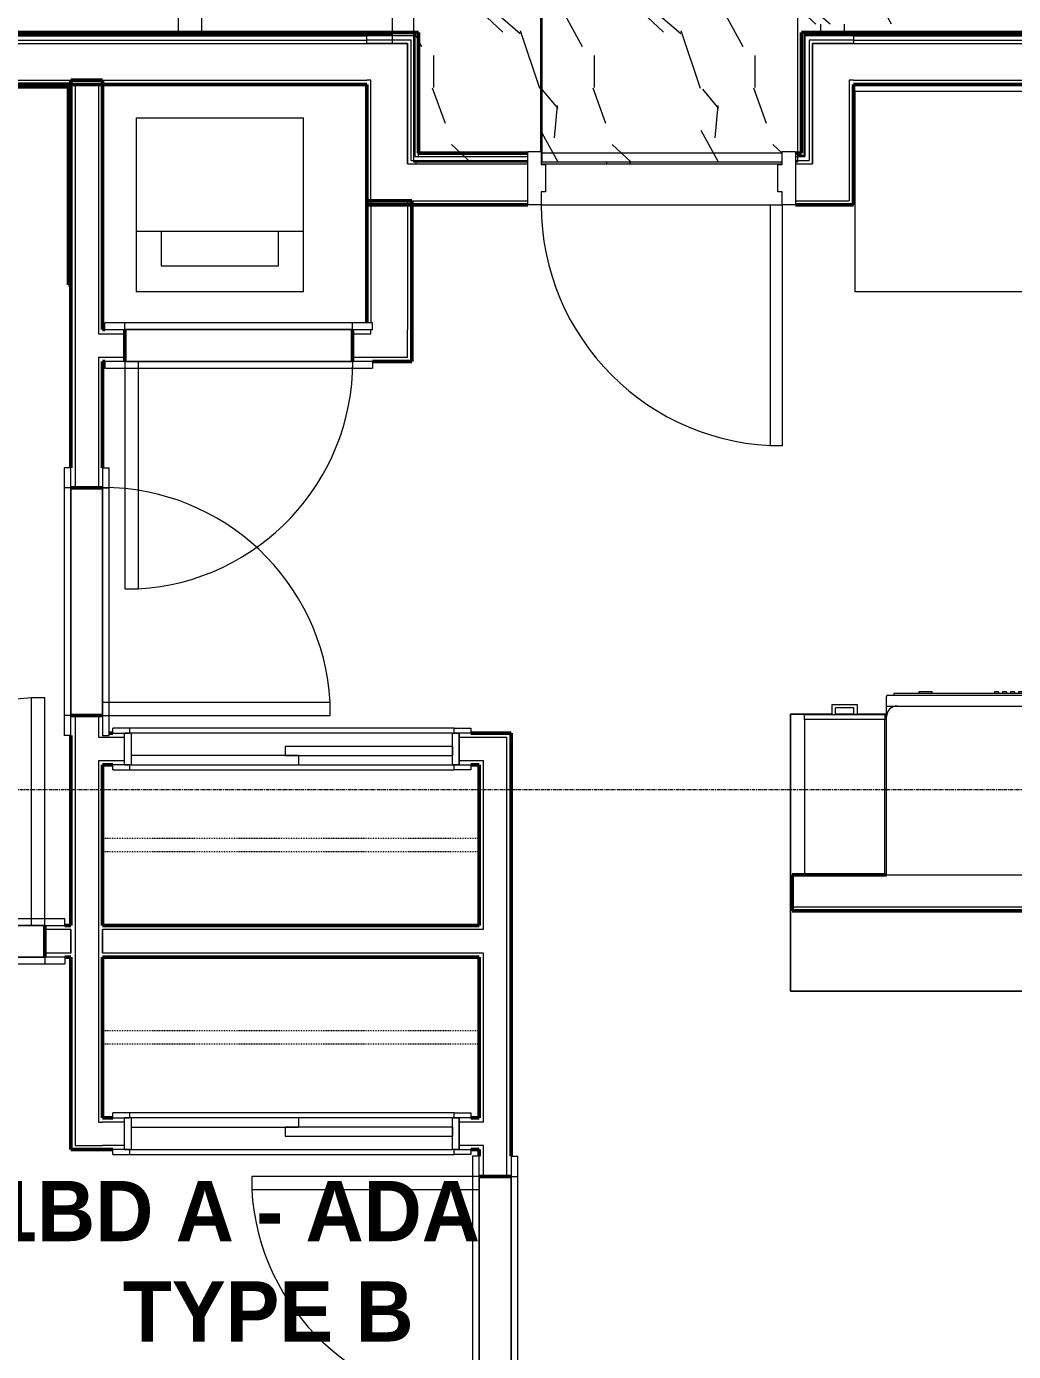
# Model space of a CAD drawing. Header units: inches. Extents: x -4235 to -464, y 9767 to 12359.
# Drawn here: x -3142.3 to -2994.9, y 11451.3 to 11649.3 of the extents above; entities that cross this region are included whole.
import ezdxf

# ---------------------------------------------------------------- set-up
doc = ezdxf.new("R2010")
doc.units = ezdxf.units.IN
doc.header["$MEASUREMENT"] = 0
doc.linetypes.add('Dash', pattern=[0.25, 0.125, -0.125])
doc.linetypes.add('Grid Line 1_2_', pattern=[0.8749999999999999, 0.4999999999999999, -0.125, 0.125, -0.125])
for name, color, linetype, lineweight in [('0-1', 7, 'Continuous', 5), ('0-2', 10, 'Continuous', 9), ('A-AREA-IDEN', 2, 'Continuous', 9), ('A-CLNG-1', 254, 'Continuous', 9), ('A-CLNG-2', 10, 'Continuous', 9), ('A-CLNG-PATT-1', 253, 'Continuous', 13), ('A-DOOR-1', 10, 'Continuous', 9), ('A-DOOR-2', 50, 'Continuous', 20), ('A-DOOR-FRAM-1', 10, 'Continuous', 9), ('A-DOOR-FRAM-2', 50, 'Continuous', 20), ('A-FLOR-3', 192, 'Continuous', 9), ('A-WALL-1', 7, 'Continuous', 50), ('A-WALL-2', 250, 'Continuous', 13), ('A-WALL-3', 10, 'Continuous', 9), ('A-WALL-4', 254, 'Continuous', 9), ('A-WALL-5', 113, 'Continuous', 9), ('I-WALL-1', 7, 'Continuous', 50), ('I-WALL-2', 10, 'Continuous', 9), ('I-WALL-3', 254, 'Continuous', 9), ('P-SANR-FIXT-1', 10, 'Continuous', 9), ('Q-CASE-2', 10, 'Continuous', 9), ('Q-CASE-HDLN-1', 10, 'Dash', 9), ('Q-CASE-HDLN-2', 254, 'Dash', 9), ('Q-SPCQ-1', 10, 'Continuous', 9), ('S-BEAM', 12, 'Continuous', 9), ('S-GRID-1', 1, 'Grid Line 1_2_', 9)]:
    doc.layers.add(name, color=color, linetype=linetype, lineweight=lineweight)
doc.styles.add('Century Gothic_B', font='GOTHICB.TTF', dxfattribs={"height": 8.999999999999991})

# ---------------------------------------------------------------- blocks, each defined once
blk = doc.blocks.new('SWING - SINGLE - FLUSH - 2-10 x 6-8 - PRIVACY-3199407-BACKGROUND - RCP - 2ND FLOOR')
at = {"layer": 'A-DOOR-1'}
blk.add_arc((17.00000000000093, 2.374999999999297), 34.06659275674493, 93.36568699838678, 179.9999999999998, dxfattribs=at)
at = {"layer": 'A-DOOR-2'}
for p, q in [((15, 2.374999999999781), (15, 36.38283353955165)), ((17.00000000000093, 36.38283353955165), (15, 36.38283353955165)), ((17.00000000000093, 2.374999999999781), (17.00000000000093, 36.38283353955165)), ((17.00000000000093, 2.374999999999781), (15, 2.374999999999781))]:
    blk.add_line(p, q, dxfattribs=at)
at = {"layer": 'A-DOOR-FRAM-1'}
for p, q in [((-16.99999999999997, 3.37499999999986), (-19.99999999999998, 3.374999999999855)), ((-19.99999999999998, 2.374999999999855), (-19.99999999999998, 3.374999999999855)), ((-19.99999999999998, 2.374999999999855), (-16.99999999999997, 2.374999999999861)), ((17.00000000000001, 3.374999999999924), (-16.99999999999997, 3.37499999999986)), ((-16.99999999999997, 2.374999999999861), (-16.99999999999997, 3.37499999999986)), ((-16.99999999999997, 2.374999999999861), (17.00000000000001, 2.374999999999924)), ((20.00000000000001, 3.374999999999929), (17.00000000000001, 3.374999999999924)), ((17.00000000000001, 2.374999999999924), (17.00000000000001, 3.374999999999924)), ((17.00000000000001, 2.374999999999924), (20.00000000000001, 2.37499999999993)), ((20.00000000000001, 2.37499999999993), (20.00000000000001, 3.374999999999929)), ((-16.99999999999997, -2.375000000000138), (-20, -2.375000000000144)), ((-20, -2.375000000000144), (-20, -3.375000000000143)), ((-20, -3.375000000000143), (-16.99999999999997, -3.375000000000138)), ((17.00000000000041, -2.375000000000075), (-16.99999999999997, -2.375000000000138)), ((-16.99999999999997, -2.375000000000138), (-16.99999999999997, -3.375000000000138)), ((-16.99999999999997, -3.375000000000138), (17.00000000000041, -3.375000000000074)), ((19.99999999999999, -2.375000000000069), (17.00000000000041, -2.375000000000075)), ((17.00000000000041, -2.375000000000075), (17.00000000000041, -3.375000000000074)), ((17.00000000000041, -3.375000000000074), (19.99999999999999, -3.375000000000069)), ((19.99999999999999, -2.375000000000069), (19.99999999999999, -3.375000000000069))]:
    blk.add_line(p, q, dxfattribs=at)
blk = doc.blocks.new('SLIDING - FLUSH - 4-0 x 6-8-3203584-BACKGROUND - RCP - 2ND FLOOR')
at = {"layer": 'A-DOOR-1'}
for p, q in [((-26.7500000000001, 2.250000000000026), (-26.7500000000001, 3.000000000000025)), ((-24.25000000000009, 3.000000000000026), (-26.7500000000001, 3.000000000000026)), ((-26.7500000000001, 2.250000000000026), (-24.25000000000009, 2.250000000000026)), ((24.24999999999987, 3.000000000000026), (-24.25000000000011, 3.000000000000026)), ((-24.2500000000001, 3.000000000000026), (-24.2500000000001, 2.250000000000026)), ((0.9999999999999057, 2.250000000000026), (-24.00000000000011, 2.250000000000026)), ((-24.00000000000011, 2.250000000000026), (-24.00000000000011, 0.8750000000000002)), ((0.9999999999999057, 2.250000000000026), (0.9999999999999057, 0.8750000000000002)), ((24.24999999999988, 2.250000000000026), (24.24999999999988, 3.000000000000026)), ((24.24999999999988, 3.000000000000026), (26.74999999999988, 3.000000000000026)), ((26.74999999999988, 2.250000000000026), (24.24999999999988, 2.250000000000026)), ((26.74999999999988, 3.000000000000025), (26.74999999999988, 2.250000000000026)), ((-24.00000000000011, 0.8750000000000002), (0.9999999999999057, 0.8750000000000002)), ((23.99999999999988, 0.8750000000000002), (-1.000000000000095, 0.8750000000000002)), ((-1.000000000000095, 0.8750000000000002), (-1.000000000000095, -0.4999999999999985)), ((23.99999999999988, 0.8750000000000002), (23.99999999999988, -0.4999999999999985)), ((-1.000000000000095, -0.4999999999999985), (23.99999999999988, -0.4999999999999985)), ((-26.7500000000001, -3.250000000038368), (-26.7500000000001, -2.500000000038368)), ((-24.25000000000009, -2.500000000038211), (-26.7500000000001, -2.500000000038195)), ((-26.75000000000009, -3.250000000038195), (-24.25000000000008, -3.250000000038211)), ((-24.25000000000009, -2.500000000038368), (-24.25000000000009, -3.250000000038368)), ((-24.25000000000007, -3.250000000038368), (24.24999999999989, -3.250000000038525)), ((24.2499999999999, -2.500000000038525), (26.7499999999999, -2.500000000038541)), ((24.2499999999999, -3.250000000038524), (24.2499999999999, -2.500000000038525)), ((26.74999999999989, -3.25000000003854), (24.24999999999989, -3.250000000038524)), ((26.7499999999999, -2.500000000038541), (26.74999999999989, -3.25000000003854))]:
    blk.add_line(p, q, dxfattribs=at)
at = {"layer": 'A-DOOR-FRAM-1'}
for p, q in [((-24.00000000000008, 2.249999999999958), (-25.0000000000001, 2.249999999999958)), ((-25.0000000000001, -2.500000000038503), (-25.0000000000001, 2.249999999999958)), ((-24.00000000000008, 2.249999999999958), (-24.00000000000008, -2.500000000038503)), ((23.99999999999988, 2.249999999999958), (0.9999999999999271, 2.249999999999958)), ((23.99999999999988, -2.500000000038503), (23.99999999999988, 2.249999999999957)), ((23.99999999999988, 2.249999999999958), (24.9999999999999, 2.249999999999958)), ((24.9999999999999, 2.249999999999958), (24.9999999999999, -2.500000000038503)), ((-25.0000000000001, -2.500000000038503), (-24.00000000000008, -2.500000000038503)), ((-24.00000000000008, -2.500000000038503), (23.99999999999988, -2.500000000038503)), ((24.9999999999999, -2.500000000038503), (23.99999999999988, -2.500000000038503))]:
    blk.add_line(p, q, dxfattribs=at)
blk = doc.blocks.new('OD_CW_Closet - OD_CW_Closet-3086221-BACKGROUND - RCP - 2ND FLOOR')
at = {"layer": 'Q-CASE-HDLN-1'}
for p, q in [((0.7377049180327883, -11.00000000000034), (57.01270493323623, -11.00000000000034)), ((0.7377049180327883, -13.00000000000034), (57.01270493323623, -13.00000000000034)), ((27.75020491756415, -24.00000000000016), (4.750204917564086, -24.00000000000016))]:
    blk.add_line(p, q, dxfattribs=at)
at = {"layer": 'Q-CASE-HDLN-2'}
for p, q in [((0.7377049180327883, -24.00000000000016), (0.7377049180327883, -5.648814749292795e-13)), ((0.7377049180327883, -5.662137425588297e-13), (57.01270493323623, -5.662137425588297e-13)), ((57.01270493323623, -5.662137425588297e-13), (57.01270493323623, -24.00000000000016)), ((2.000204917564104, -24.00000000000016), (0.7377049180327829, -24.00000000000016)), ((4.750204917564086, -24.00000000000016), (4.500204917564164, -24.00000000000016)), ((57.01270493323623, -24.00000000000016), (55.50020491756425, -24.00000000000016))]:
    blk.add_line(p, q, dxfattribs=at)
blk = doc.blocks.new('OD_CW_Closet - OD_CW_Closet-V4-BACKGROUND - RCP - 2ND FLOOR')
at = {"layer": 'Q-CASE-HDLN-1'}
for p, q in [((4.750204917021556, -5.662137425588297e-13), (27.75020491702162, -5.662137425588297e-13)), ((0.7377049180327883, -11.00000000000034), (57.01270493323623, -11.00000000000034)), ((0.7377049180327883, -13.00000000000034), (57.01270493323623, -13.00000000000034))]:
    blk.add_line(p, q, dxfattribs=at)
at = {"layer": 'Q-CASE-HDLN-2'}
for p, q in [((0.7377049180327883, -24.00000000000016), (0.7377049180327883, -5.648814749292795e-13)), ((0.7377049180327883, -5.662137425588297e-13), (2.000204917021571, -5.662137425588297e-13)), ((55.50020491702156, -5.662137425588297e-13), (57.01270493323623, -5.662137425588297e-13)), ((57.01270493323623, -5.662137425588297e-13), (57.01270493323623, -24.00000000000016)), ((57.01270493323623, -24.00000000000016), (0.7377049180327829, -24.00000000000016))]:
    blk.add_line(p, q, dxfattribs=at)
blk = doc.blocks.new('SLIDING - FLUSH - 4-0 x 6-8-3203583-BACKGROUND - RCP - 2ND FLOOR')
at = {"layer": 'A-DOOR-1'}
for p, q in [((-26.7500000000001, 2.500000000038368), (-26.7500000000001, 3.250000000038368)), ((-24.25000000000008, 3.250000000038211), (-26.75000000000009, 3.250000000038195)), ((-26.7500000000001, 2.500000000038195), (-24.25000000000009, 2.500000000038211)), ((24.24999999999989, 3.250000000038525), (-24.25000000000007, 3.250000000038368)), ((-24.25000000000009, 3.250000000038368), (-24.25000000000009, 2.500000000038368)), ((24.2499999999999, 2.500000000038525), (24.2499999999999, 3.250000000038524)), ((24.24999999999989, 3.250000000038524), (26.74999999999989, 3.25000000003854)), ((26.7499999999999, 2.500000000038541), (24.2499999999999, 2.500000000038525)), ((26.74999999999989, 3.25000000003854), (26.7499999999999, 2.500000000038541)), ((23.99999999999988, 0.4999999999999985), (-1.000000000000095, 0.4999999999999985)), ((-1.000000000000095, 0.4999999999999985), (-1.000000000000095, -0.8750000000000002)), ((23.99999999999988, 0.4999999999999985), (23.99999999999988, -0.8750000000000002)), ((0.9999999999999057, -0.8750000000000002), (-24.00000000000011, -0.8750000000000002)), ((-24.00000000000011, -0.8750000000000002), (-24.00000000000011, -2.250000000000026)), ((-1.000000000000095, -0.8750000000000002), (23.99999999999988, -0.8750000000000002)), ((0.9999999999999057, -0.8750000000000002), (0.9999999999999057, -2.250000000000026)), ((-26.7500000000001, -3.000000000000025), (-26.7500000000001, -2.250000000000026)), ((-24.25000000000009, -2.250000000000026), (-26.7500000000001, -2.250000000000026)), ((-26.7500000000001, -3.000000000000026), (-24.25000000000009, -3.000000000000026)), ((-24.2500000000001, -2.250000000000026), (-24.2500000000001, -3.000000000000026)), ((-24.25000000000011, -3.000000000000026), (24.24999999999988, -3.000000000000026)), ((-24.00000000000011, -2.250000000000026), (0.9999999999999057, -2.250000000000026)), ((24.24999999999988, -2.250000000000026), (26.74999999999988, -2.250000000000026)), ((24.24999999999988, -3.000000000000026), (24.24999999999988, -2.250000000000026)), ((26.74999999999988, -3.000000000000026), (24.24999999999988, -3.000000000000026)), ((26.74999999999988, -2.250000000000026), (26.74999999999988, -3.000000000000025))]:
    blk.add_line(p, q, dxfattribs=at)
at = {"layer": 'A-DOOR-FRAM-1'}
for p, q in [((-25.0000000000001, -2.249999999999958), (-25.0000000000001, 2.500000000038503)), ((-24.00000000000008, 2.500000000038503), (-25.0000000000001, 2.500000000038503)), ((23.99999999999988, 2.500000000038503), (-24.00000000000008, 2.500000000038503)), ((-24.00000000000008, 2.500000000038503), (-24.00000000000008, -2.249999999999957)), ((23.99999999999988, -2.249999999999957), (23.99999999999988, 2.500000000038503)), ((23.99999999999988, 2.500000000038503), (24.9999999999999, 2.500000000038503)), ((24.9999999999999, 2.500000000038503), (24.9999999999999, -2.249999999999958)), ((-25.0000000000001, -2.249999999999958), (-24.00000000000008, -2.249999999999958)), ((0.9999999999999271, -2.249999999999958), (23.99999999999988, -2.249999999999958)), ((24.9999999999999, -2.249999999999958), (23.99999999999988, -2.249999999999958))]:
    blk.add_line(p, q, dxfattribs=at)
blk = doc.blocks.new('Stacked Washer and Dryer - 26_x25_ - Private-1372850-BACKGROUND - RCP - 2ND FLOOR')
at = {"layer": 'P-SANR-FIXT-1'}
for p, q in [((26.00000000000047, 12.50000000000033), (8.686384944667224e-13, 12.50000000000033)), ((8.701080220912921e-13, -12.49999999999967), (8.701080220912921e-13, 12.50000000000033)), ((16.90625000000028, -12.49999999999867), (16.90625000000028, 12.50000000000132)), ((26.00000000000047, 12.50000000000033), (26.00000000000047, -12.49999999999967)), ((22.09375000000043, 8.749999999999945), (16.90625000000028, 8.749999999999945)), ((22.09375000000043, -8.74999999999979), (22.09375000000043, 8.749999999999945)), ((16.90625000000028, -8.74999999999979), (22.09375000000043, -8.74999999999979)), ((8.701080220912921e-13, -12.49999999999967), (26.00000000000047, -12.49999999999967))]:
    blk.add_line(p, q, dxfattribs=at)
blk = doc.blocks.new('Refrigerator_-_Side-by-Side_6047 - 36_ X 30_-1372843-BACKGROUND - RCP - 2ND FLOOR')
at = {"layer": 'Q-SPCQ-1'}
for p, q in [((-17.87500000000018, 15.57779639811608), (17.87499999999981, 15.57779639811608)), ((-17.87500000000018, -14.42220360188391), (-17.87500000000018, 15.57779639811609)), ((17.8749999999998, 15.57779639811608), (17.8749999999998, -14.42220360188391)), ((17.87499999999981, -14.42220360188391), (-17.87500000000018, -14.42220360188391))]:
    blk.add_line(p, q, dxfattribs=at)
blk = doc.blocks.new('Dishwasher_15404 - 34_ counter-2817256-BACKGROUND - RCP - 2ND FLOOR')
at = {"layer": 'Q-SPCQ-1'}
for p, q in [((3.730349362740525e-14, -23.99999999999991), (3.730349362740525e-14, 7.194245199571013e-14)), ((3.730349362740525e-14, 7.061018436615994e-14), (23.6751968503936, -2.031708135064036e-14)), ((23.6751968503936, 1.681149956907455e-13), (25.24999999999998, 1.678657213233236e-13)), ((25.24999999999998, 1.731947918415244e-14), (26.6781496062992, 1.815214645262131e-14)), ((25.24999999999998, 1.678657213233236e-13), (25.24999999999998, -1.574803149606367)), ((25.24999999999998, -1.574803149606319), (25.24999999999991, -22.42519685039354)), ((26.87499999999998, -0.1968503937007693), (26.87499999999998, -23.80314960629913)), ((27.12499999999996, -1.092945407739462), (26.87499999999988, -1.092945407739462)), ((27.12499999999997, -2.608966188328373), (27.12499999999996, -1.092945407739462)), ((27.12499999999997, -3.814150824150378), (27.12499999999997, -2.608966188328384)), ((27.125, -20.18586276964287), (27.12499999999997, -3.814150824150369)), ((27.37499999999727, -4.824041734095316), (27.12499999999732, -4.824041734095316)), ((27.37499999999998, -5.808293702608383), (27.37499999999998, -4.824041734104441)), ((27.37499999999998, -6.792545671112312), (27.37499999999998, -5.808293702608389)), ((27.12499999999732, -6.792545671103084), (27.37499999999744, -6.792545671103084)), ((27.375, -16.15003535142833), (27.12499999999999, -16.15003535142833)), ((27.375, -16.74058653253069), (27.12499999999999, -16.74058653253069)), ((27.375, -17.33113771363305), (27.12499999999999, -17.33113771363305)), ((27.37499999999999, -16.74058653253069), (27.37499999999999, -16.15003535142833)), ((27.375, -17.92168889473541), (27.37499999999999, -17.33113771363305)), ((27.375, -17.92168889473541), (27.12499999999999, -17.92168889473542)), ((27.375, -18.51224007583778), (27.12499999999999, -18.51224007583778)), ((27.375, -19.10279125694014), (27.125, -19.10279125694014)), ((27.375, -19.6933424380425), (27.125, -19.6933424380425)), ((27.375, -19.10279125694014), (27.375, -18.51224007583778)), ((27.375, -20.28389361914487), (27.375, -19.6933424380425)), ((27.125, -21.39104740546488), (27.125, -20.18586276964288)), ((27.375, -20.28389361914487), (27.125, -20.28389361914487)), ((27.12499999999999, -22.90706818605375), (27.125, -21.39104740546487)), ((25.24999999999998, -22.42519685039338), (25.24999999999998, -23.99999999999991)), ((27.12499999999999, -22.90706818605375), (26.87500000000007, -22.90706818605375)), ((23.67519685039361, -23.99999999999991), (3.730349362740525e-14, -23.99999999999991)), ((25.24999999999998, -23.99999999999991), (23.6751968503936, -23.99999999999991)), ((26.6781496062992, -23.99999999999991), (25.24999999999998, -23.99999999999991))]:
    blk.add_line(p, q, dxfattribs=at)
for centre, radius, start, end in [((26.67814960629914, -0.196850393700728), 0.1968503937007874, 15.00000000000006, 90.00000000000006), ((26.6781496062992, -0.1968503937007693), 0.1968503937007877, 2.417221557912273e-13, 90.00000000000024), ((23.6751968503936, -1.574803149606319), 1.574803149606299, 4.579998741307465e-13, 90.00000000000065), ((23.6751968503936, -1.574803149606319), 1.574803149606294, 32.07702266499786, 42.33590896450029), ((23.6751968503936, -1.574803149606319), 1.574803149606296, 17.81822845424978, 27.52661292446232), ((23.6751968503936, -1.574803149606319), 1.574803149606296, 3.498610149609868e-13, 13.64245208002422), ((23.67519685039361, -22.42519685039354), 1.574803149606296, 270.0000000000003, 8.396664359063685e-13), ((23.67519685039361, -22.42519685039354), 1.574803149606298, 317.6640910353793, 327.9229773350355), ((23.67519685039361, -22.42519685039354), 1.574803149606297, 332.473387075534, 342.1817715456961), ((23.67519685039361, -22.42519685039354), 1.574803149606298, 346.3575479199908, 1.163319680292098e-12), ((26.6781496062992, -23.80314960629913), 0.1968503937007853, 269.9999999999996, 0)]:
    blk.add_arc(centre, radius, start, end, dxfattribs=at)
blk = doc.blocks.new('Base Cabinet 4 Drawer 254 - Base Cabinet 4 Drawer 254 12_-2569780-BACKGROUND - RCP - 2ND FLOOR')
at = {"layer": 'Q-CASE-2'}
for p, q in [((-5.262295081967456, 23.99999999999998), (6.737704918032553, 23.99999999999998)), ((-5.262295081967456, 23.25000000000002), (-5.262295081967456, 23.99999999999998)), ((-1.137295081967465, 23.99999999999999), (-1.137295081967467, 25.49999999999999)), ((-1.137295081967469, 25.49999999999999), (2.612704918032532, 25.49999999999998)), ((-1.137295081967466, 23.99999999999999), (-0.6379222451228456, 23.99999999999999)), ((2.113332081187912, 25.00062716315536), (-0.637922245122847, 25.00062716315537)), ((-0.6379222451228456, 23.99999999999999), (-0.637922245122847, 25.00062716315537)), ((2.113332081187914, 23.99999999999999), (2.113332081187912, 25.00062716315536)), ((2.612704918032535, 23.99999999999999), (2.113332081187914, 23.99999999999999)), ((2.61270491803253, 25.49999999999998), (2.612704918032533, 23.99999999999999)), ((6.737704918032553, 23.99999999999998), (6.737704918032553, 23.25000000000002)), ((6.737704918032553, 23.25000000000002), (-5.262295081967456, 23.25000000000002)), ((-5.262295081967456, 23.25000000000002), (-5.262295081967456, -5.861977570020825e-14)), ((6.737704918032553, -5.861977570020825e-14), (6.737704918032553, 23.25000000000002)), ((-5.262295081967456, -5.861977570020825e-14), (6.737704918032553, -5.861977570020825e-14))]:
    blk.add_line(p, q, dxfattribs=at)
blk = doc.blocks.new('CTR - 1st Phase - Unit Layouts_rvt-1-BACKGROUND - RCP - 2ND FLOOR')
at = {"layer": 'A-WALL-1'}
for p, q in [((-3135.698736678639, 11583.31439610967), (-3135.698736678627, 11641.23939611098)), ((-3135.698736678627, 11641.23939611098), (-3135.073736678627, 11641.23939611098)), ((-3135.073736678627, 11641.23939611098), (-3131.573736678627, 11641.23939611098)), ((-3131.573736678627, 11641.23939611098), (-3130.948736678627, 11641.23939611098)), ((-3130.948736678627, 11641.23939611098), (-3130.948736678635, 11603.98939611096)), ((-3195.698736673, 11640.64869128439), (-3135.698736672932, 11640.64869128439)), ((-3136.073736672932, 11640.27369128439), (-3195.323736673, 11640.27369128439)), ((-3136.073736672931, 11610.64869128439), (-3136.073736672932, 11640.27369128439)), ((-3135.698736672932, 11640.64869128439), (-3135.698736672932, 11640.27369128439)), ((-3135.698736672932, 11640.27369128439), (-3135.698736672931, 11610.64869128439)), ((-3091.498736678768, 11604.98939611096), (-3091.498736678774, 11623.23939611092)), ((-3091.498736678774, 11623.23939611092), (-3084.748736678774, 11623.23939611092)), ((-3084.748736678774, 11623.23939611092), (-3084.748736678767, 11603.98939611096)), ((-3135.698736672931, 11610.64869128439), (-3136.073736672931, 11610.64869128439)), ((-3130.948736678635, 11603.98939611096), (-3130.62373667878, 11603.98939611096)), ((-3127.62373667878, 11603.98939611096), (-3127.62373667878, 11599.23939611096)), ((-3093.62373667878, 11599.23939611096), (-3093.623736678779, 11603.98939611096)), ((-3084.748736678767, 11603.98939611096), (-3084.748736678765, 11599.86439611096)), ((-3084.748736678765, 11599.86439611096), (-3084.748736678765, 11599.23939611096)), ((-3130.948736678636, 11599.23939611096), (-3130.948736678639, 11583.31439610967)), ((-3130.623736678781, 11599.23939611096), (-3130.948736678636, 11599.23939611096)), ((-3084.748736678765, 11599.23939611096), (-3090.623736678781, 11599.23939611096)), ((-3130.94873667864, 11580.31439610967), (-3135.698736678639, 11580.31439610967)), ((-3135.698736678647, 11546.31439610967), (-3130.948736678647, 11546.31439610967)), ((-3135.698736678654, 11514.9393961062), (-3135.698736678647, 11543.31439610967)), ((-3129.948736678649, 11543.6893961062), (-3129.436236662973, 11543.6893961062)), ((-3075.936236662973, 11543.68939610624), (-3069.923736662889, 11543.68939610624)), ((-3069.923736662889, 11543.68939610624), (-3069.923736662888, 11543.06439610624)), ((-3069.923736662888, 11543.06439610624), (-3069.923736662885, 11538.93939610624)), ((-3129.436236662969, 11538.9393961062), (-3130.948736678649, 11538.9393961062)), ((-3130.948736678649, 11538.9393961062), (-3130.948736678655, 11514.9393961062)), ((-3074.673736662885, 11538.93939610624), (-3075.93623666297, 11538.93939610624)), ((-3074.673736662865, 11514.93939610624), (-3074.673736662885, 11538.93939610624)), ((-3069.923736662885, 11538.93939610624), (-3069.923736662837, 11480.4393961067)), ((-3027.923736677338, 11517.11439611092), (-3027.923736677336, 11522.48939611092)), ((-3027.923736677336, 11522.48939611092), (-3013.823736679243, 11522.48939611092)), ((-2918.698736678966, 11517.11439611088), (-3027.923736677338, 11517.11439611092)), ((-3139.573736661486, 11510.18939610619), (-3139.573736661484, 11514.93939610619)), ((-3136.573736661484, 11514.9393961062), (-3135.698736678654, 11514.9393961062)), ((-3130.948736678655, 11514.9393961062), (-3074.673736662865, 11514.93939610624)), ((-3135.698736678655, 11510.1893961062), (-3136.573736661486, 11510.1893961062)), ((-3135.698736678662, 11481.43939610619), (-3135.698736678655, 11510.1893961062)), ((-3130.948736678656, 11510.1893961062), (-3130.948736678661, 11486.18939610619)), ((-3074.673736662861, 11510.18939610624), (-3130.948736678655, 11510.1893961062)), ((-3074.673736662841, 11486.18939610625), (-3074.673736662861, 11510.18939610624)), ((-3130.948736678661, 11486.18939610619), (-3129.436236662448, 11486.18939610619)), ((-3075.936236662449, 11486.18939610624), (-3074.673736662842, 11486.18939610625)), ((-3135.073736678662, 11481.43939610619), (-3135.698736678662, 11481.43939610619)), ((-3130.948736678662, 11481.43939610619), (-3135.073736678662, 11481.43939610619)), ((-3129.436236662449, 11481.43939610619), (-3130.948736678662, 11481.43939610619)), ((-3074.673736662838, 11481.43939610624), (-3075.936236662449, 11481.43939610624)), ((-3074.673736662837, 11480.4393961067), (-3074.673736662838, 11481.43939610624)), ((-3069.923736662835, 11477.4393961067), (-3074.673736662834, 11477.4393961067))]:
    blk.add_line(p, q, dxfattribs=at)
at = {"layer": 'A-WALL-2'}
for p, q in [((-3131.573736678627, 11640.61439611098), (-3135.073736678627, 11640.61439611098)), ((-3135.073736678626, 11640.61439611098), (-3135.07373667864, 11580.31439610967)), ((-3131.573736678627, 11640.61439611098), (-3131.573736678635, 11603.36439611096)), ((-3090.873736678774, 11623.23939611092), (-3090.873736678768, 11604.98939611095)), ((-3085.373736678774, 11623.23939611092), (-3085.373736678767, 11603.98939611096)), ((-3090.873736678767, 11603.36439611096), (-3090.873736678767, 11603.98939611096)), ((-3085.373736678767, 11603.36439611096), (-3085.373736678767, 11603.98939611096)), ((-3131.573736678635, 11603.36439611096), (-3130.948736678635, 11603.36439611096)), ((-3130.948736678635, 11603.36439611096), (-3127.62373667878, 11603.36439611096)), ((-3093.623736678779, 11603.36439611096), (-3090.873736678767, 11603.36439611096)), ((-3085.373736678765, 11599.86439611096), (-3085.373736678767, 11603.36439611096)), ((-3131.573736678636, 11599.86439611096), (-3131.57373667864, 11580.31439610967)), ((-3131.573736678636, 11599.86439611096), (-3130.948736678636, 11599.86439611096)), ((-3130.948736678636, 11599.86439611096), (-3127.62373667878, 11599.86439611096)), ((-3093.62373667878, 11599.86439611096), (-3085.373736678765, 11599.86439611096)), ((-3135.073736678648, 11546.31439610967), (-3135.073736678662, 11482.06439610619)), ((-3131.573736678647, 11546.31439610967), (-3131.573736678647, 11543.0643961062)), ((-3131.573736678647, 11543.0643961062), (-3130.948736678648, 11543.0643961062)), ((-3130.948736678648, 11543.0643961062), (-3127.686236662973, 11543.0643961062)), ((-3077.686236662973, 11543.06439610624), (-3070.548736662888, 11543.06439610624)), ((-3070.548736662885, 11539.56439610625), (-3070.548736662888, 11543.06439610624)), ((-3131.573736678649, 11539.5643961062), (-3130.948736678649, 11539.5643961062)), ((-3131.573736678648, 11539.5643961062), (-3131.573736678661, 11485.56439610619)), ((-3130.948736678649, 11539.5643961062), (-3127.68623666297, 11539.5643961062)), ((-3077.686236662971, 11539.56439610624), (-3074.048736662885, 11539.56439610624)), ((-3074.048736662885, 11538.93939610624), (-3074.048736662885, 11539.56439610624)), ((-3074.048736662865, 11514.31439610624), (-3074.048736662885, 11538.93939610624)), ((-3070.548736662885, 11538.93939610624), (-3070.548736662885, 11539.56439610625)), ((-3070.548736662835, 11477.4393961067), (-3070.548736662885, 11538.93939610624)), ((-3027.923736677338, 11517.73939611092), (-2918.698736678965, 11517.73939611088)), ((-3135.698736678654, 11514.3143961062), (-3139.573736661484, 11514.31439610619)), ((-3135.698736678655, 11510.8143961062), (-3135.698736678654, 11514.3143961062)), ((-3135.698736678654, 11514.3143961062), (-3135.698736678655, 11510.8143961062)), ((-3130.948736678655, 11514.3143961062), (-3130.948736678656, 11510.8143961062)), ((-3074.673736662864, 11514.31439610624), (-3130.948736678655, 11514.3143961062)), ((-3130.948736678655, 11510.8143961062), (-3130.948736678655, 11514.3143961062)), ((-3074.048736662865, 11514.31439610624), (-3074.673736662864, 11514.31439610624)), ((-3135.698736678655, 11510.8143961062), (-3139.573736661486, 11510.81439610619)), ((-3074.673736662862, 11510.81439610624), (-3130.948736678655, 11510.8143961062)), ((-3074.048736662862, 11510.81439610624), (-3074.673736662862, 11510.81439610624)), ((-3074.048736662842, 11485.56439610624), (-3074.048736662862, 11510.81439610624)), ((-3131.573736678661, 11485.56439610619), (-3130.948736678661, 11485.56439610619)), ((-3127.686236662449, 11485.56439610619), (-3130.948736678661, 11485.56439610619)), ((-3074.673736662841, 11485.56439610624), (-3077.686236662449, 11485.56439610624)), ((-3074.048736662842, 11485.56439610624), (-3074.673736662841, 11485.56439610624)), ((-3135.073736678662, 11482.06439610619), (-3131.573736678662, 11482.06439610619)), ((-3131.573736678662, 11482.06439610619), (-3130.948736678662, 11482.06439610619)), ((-3127.686236662449, 11482.06439610619), (-3130.948736678662, 11482.06439610619)), ((-3074.673736662839, 11482.06439610625), (-3077.68623666245, 11482.06439610624)), ((-3074.048736662838, 11482.06439610625), (-3074.673736662838, 11482.06439610625)), ((-3074.048736662835, 11477.4393961067), (-3074.048736662839, 11482.06439610625))]:
    blk.add_line(p, q, dxfattribs=at)
at = {"layer": 'A-WALL-3'}
for p, q in [((-3093.623736678779, 11603.98939611096), (-3127.623736678779, 11603.98939611096)), ((-3127.62373667878, 11599.23939611096), (-3093.62373667878, 11599.23939611096)), ((-3135.698736678639, 11580.31439610967), (-3135.698736678647, 11546.31439610967)), ((-3130.948736678647, 11546.31439610967), (-3130.94873667864, 11580.31439610967)), ((-3127.68623666297, 11538.9393961062), (-3127.686236662973, 11543.6893961062)), ((-3077.686236662969, 11538.93939610624), (-3077.686236662973, 11543.68939610624)), ((-3139.573736661484, 11514.93939610619), (-3173.573736661484, 11514.93939610617)), ((-3173.573736661486, 11510.18939610617), (-3139.573736661486, 11510.18939610619)), ((-3127.686236662449, 11481.43939610619), (-3127.686236662449, 11486.18939610619)), ((-3077.686236662449, 11481.43939610624), (-3077.686236662448, 11486.18939610624)), ((-3074.673736662834, 11477.4393961067), (-3074.673736662807, 11443.4393961067)), ((-3069.923736662807, 11443.4393961067), (-3069.923736662835, 11477.4393961067))]:
    blk.add_line(p, q, dxfattribs=at)
at = {"layer": 'A-WALL-4'}
for p, q in [((-3127.623736678779, 11603.98939611096), (-3127.62373667878, 11599.23939611096)), ((-3093.623736678779, 11603.98939611096), (-3093.62373667878, 11599.23939611096)), ((-3135.698736678639, 11580.31439610967), (-3130.94873667864, 11580.31439610967)), ((-3135.698736678647, 11546.31439610967), (-3130.948736678647, 11546.31439610967)), ((-3027.923736677336, 11522.48939611092), (-3027.923736677338, 11517.11439611092)), ((-3027.923736677336, 11522.48939611092), (-3013.823736679243, 11522.48939611092)), ((-2920.57373667931, 11517.11439611088), (-3027.923736677338, 11517.11439611092)), ((-3139.573736661486, 11510.18939610619), (-3139.573736661484, 11514.93939610619)), ((-3069.923736662835, 11477.4393961067), (-3074.673736662834, 11477.4393961067))]:
    blk.add_line(p, q, dxfattribs=at)
at = {"layer": 'A-WALL-5'}
for p, q in [((-3028.163209241152, 11505.11439611089), (-3028.16320924115, 11546.48939611085)), ((-3028.16320924115, 11546.48939611085), (-3021.940705057577, 11546.48939611085)), ((-3028.16320924115, 11546.48939611085), (-3028.163209241152, 11505.11439611089)), ((-3021.940705057577, 11546.48939611085), (-3028.16320924115, 11546.48939611085)), ((-3021.449363842406, 11546.48939611085), (-3018.698109516095, 11546.48939611085)), ((-3018.698109516095, 11546.48939611085), (-3021.449363842406, 11546.48939611085)), ((-3018.206768300925, 11546.48939611085), (-3013.823736679239, 11546.48939611085)), ((-3013.823736679239, 11546.48939611085), (-3018.206768300925, 11546.48939611085)), ((-2920.57373667917, 11505.11439611088), (-3028.163209241152, 11505.11439611089)), ((-3028.163209241152, 11505.11439611089), (-2920.57373667917, 11505.11439611088))]:
    blk.add_line(p, q, dxfattribs=at)
at = {"layer": '0-2'}
for name, p, rotation in [('Refrigerator_-_Side-by-Side_6047 - 36_ X 30_-1372843-BACKGROUND - RCP - 2ND FLOOR', (-3000.648736684487, 11625.19219250863), 180), ('Stacked Washer and Dryer - 26_x25_ - Private-1372850-BACKGROUND - RCP - 2ND FLOOR', (-3113.437846489674, 11635.61439610748), 270.0000000000484), ('SWING - SINGLE - FLUSH - 2-10 x 6-8 - PRIVACY-3199407-BACKGROUND - RCP - 2ND FLOOR', (-3110.62373667878, 11601.61439611096), 180), ('SWING - SINGLE - FLUSH - 2-10 x 6-8 - PRIVACY-3199407-BACKGROUND - RCP - 2ND FLOOR', (-3133.323736678644, 11563.31439610967), 269.9999999999873), ('Dishwasher_15404 - 34_ counter-2817256-BACKGROUND - RCP - 2ND FLOOR', (-3013.823736679244, 11522.47330260667), 89.99999999999059), ('OD_CW_Closet - OD_CW_Closet-3086221-BACKGROUND - RCP - 2ND FLOOR', (-3073.936031745416, 11514.93939610962), 180), ('OD_CW_Closet - OD_CW_Closet-V4-BACKGROUND - RCP - 2ND FLOOR', (-3073.936031745427, 11486.18939610962), 180), ('SWING - SINGLE - FLUSH - 2-10 x 6-8 - PRIVACY-3199407-BACKGROUND - RCP - 2ND FLOOR', (-3072.298736662821, 11460.4393961067), 90.00000000004655)]:
    blk.add_blockref(name, p, dxfattribs=dict(at, rotation=rotation))
for name, p in [('SWING - SINGLE - FLUSH - 2-10 x 6-8 - PRIVACY-3199407-BACKGROUND - RCP - 2ND FLOOR', (-3156.573736661485, 11512.56439610969)), ('Base Cabinet 4 Drawer 254 - Base Cabinet 4 Drawer 254 12_-2569780-BACKGROUND - RCP - 2ND FLOOR', (-3020.811441597297, 11522.47330260672)), ('SLIDING - FLUSH - 4-0 x 6-8-3203583-BACKGROUND - RCP - 2ND FLOOR', (-3102.686236662971, 11541.18939610622)), ('SLIDING - FLUSH - 4-0 x 6-8-3203584-BACKGROUND - RCP - 2ND FLOOR', (-3102.686236662449, 11483.93939610966))]:
    blk.add_blockref(name, p, dxfattribs=at)
blk = doc.blocks.new('HOLLOW METAL - UNIT DOOR-2191980-BACKGROUND - RCP - 2ND FLOOR')
at = {"layer": 'A-DOOR-1'}
blk.add_arc((17.99999999999991, -4.12499999999997), 36.00000000000004, 179.9999999999995, 269.9999999999992, dxfattribs=at)
at = {"layer": 'A-DOOR-2'}
for p, q in [((16.2499999999999, -4.124999999999967), (17.9999999999999, -4.124999999999972)), ((16.24999999999985, -40.12499999999997), (16.2499999999999, -4.124999999999967)), ((17.9999999999999, -4.124999999999972), (17.99999999999985, -40.12499999999997)), ((17.99999999999985, -40.12499999999997), (16.24999999999985, -40.12499999999997))]:
    blk.add_line(p, q, dxfattribs=at)
at = {"layer": 'A-DOOR-FRAM-2'}
for p, q in [((-20.0000000000001, 3.87499999999997), (-18.00000000000011, 3.87499999999997)), ((-20.0000000000001, -4.124999999999997), (-20.0000000000001, 3.87499999999997)), ((-18.00000000000011, 3.87499999999997), (-18.00000000000011, 1.937500000000014)), ((17.99999999999989, 3.87499999999997), (19.99999999999988, 3.87499999999997)), ((17.99999999999989, 1.937500000000014), (17.99999999999989, 3.87499999999997)), ((19.99999999999988, 3.87499999999997), (19.99999999999988, -4.124999999999997)), ((-18.00000000000011, 1.937500000000014), (-17.37500000000012, 1.937500000000014)), ((-17.37500000000012, 1.937500000000014), (-17.37500000000012, -2.187500000000005)), ((17.37499999999992, 1.937500000000014), (17.99999999999989, 1.937500000000014)), ((17.37499999999992, -2.187500000000005), (17.37499999999992, 1.937500000000014)), ((-18.00000000000011, -2.187500000000005), (-18.00000000000011, -4.124999999999997)), ((-17.37500000000012, -2.187500000000005), (-18.00000000000011, -2.187500000000005)), ((17.99999999999989, -2.187500000000005), (17.37499999999992, -2.187500000000005)), ((17.99999999999989, -4.124999999999997), (17.99999999999989, -2.187500000000005)), ((-18.00000000000011, -4.124999999999997), (-20.0000000000001, -4.124999999999997)), ((19.99999999999988, -4.124999999999997), (17.99999999999989, -4.124999999999997))]:
    blk.add_line(p, q, dxfattribs=at)
blk = doc.blocks.new('CTR - 1st Phase - Common Walls_rvt-1-BACKGROUND - RCP - 2ND FLOOR')
at = {"layer": 'A-CLNG-PATT-1'}
h = blk.add_hatch(dxfattribs=at)
h.set_pattern_fill('FP_3', color=256, style=0, pattern_type=2)
h.set_pattern_definition([(108.435, (6.24, 0), (-23.99951672022235, 47.99987493937634), [9.107000000000001, -66.78699999999999]), (139.399, (3.36, 8.64), (-144.0005735153077, 119.9994400831207), [4.424999999999999, -216.844]), (136.848, (24, 11.52), (-360.0023588418998, 335.9980391434867), [10.527, -515.834]), (109.983, (16.32, 18.72), (-71.9992676728157, 192.00044289162), [5.617999999999999, -275.295]), (90, (14.4, 0), (-24, 24), [4.8, -19.2]), (118.443, (14.4, 4.8), (168.0008061334766, -311.9999484046464), [13.101, -641.971]), (84.28900000000002, (8.16, 16.32), (-24.00143284707293, -215.9997167157574), [4.824, -236.373]), (129.806, (8.64, 21.12), (96.00064620849476, -119.9991582993457), [3.749, -183.697])])
h.paths.add_polyline_path([(-3083.990151410826, 11628.9808108416), (-3067.423736678045, 11628.9808108416), (-3067.423736678045, 11630.61439611053), (-3065.505205158569, 11630.61439611053), (-3065.505205158564, 11692.58939611044), (-3084.455205158561, 11692.58939611044), (-3084.455205158567, 11628.9808108416), (-3084.248736679926, 11628.9808108416)], flags=0)
h.paths.add_polyline_path([(-3027.423736678045, 11628.9808108416), (-3027.105205158568, 11628.9808108416), (-3027.105205158563, 11692.58939611043), (-3065.25520515856, 11692.58939611043), (-3065.255205158566, 11628.9808108416), (-3029.423736678044, 11628.9808108416), (-3029.423736678044, 11630.61439611053), (-3027.423736678045, 11630.61439611053), (-3027.423736678045, 11629.2393961107)], flags=0)
h.paths.add_polyline_path([(-3007.905205158567, 11649.61439611052), (-3007.905205158564, 11692.58939611044), (-3026.855205158563, 11692.58939611044), (-3026.855205158567, 11649.61439611052), (-3023.791236757783, 11649.61439611052)], flags=0)
at = {"layer": 'A-CLNG-1'}
for p, q in [((-3084.455205158564, 11628.98081084159), (-3084.455205158562, 11648.36439611052)), ((-3065.255205158563, 11628.98081084159), (-3065.255205158563, 11630.36439611068)), ((-3027.105205158566, 11630.36439611068), (-3027.105205158566, 11628.98081084159)), ((-3067.423736678042, 11628.98081084159), (-3084.455205158564, 11628.98081084159)), ((-3029.423736678042, 11628.98081084159), (-3065.255205158563, 11628.98081084159)), ((-3027.105205158566, 11628.98081084159), (-3027.423736678041, 11628.98081084159))]:
    blk.add_line(p, q, dxfattribs=at)
at = {"layer": 'A-CLNG-2'}
for p, q in [((-3084.455205158562, 11648.36439611052), (-3084.455205158558, 11692.58939611042)), ((-3065.505205158561, 11692.58939611042), (-3065.505205158566, 11630.61439611052)), ((-3065.255205158563, 11630.36439611068), (-3065.255205158557, 11692.58939611042)), ((-3027.10520515856, 11692.58939611042), (-3027.105205158566, 11630.36439611068))]:
    blk.add_line(p, q, dxfattribs=at)
at = {"layer": 'A-WALL-2'}
for p, q in [((-3200.698736681284, 11647.86439611052), (-3091.498736679921, 11647.86439611052)), ((-3200.698736681284, 11647.23939611052), (-3091.498736679921, 11647.23939611052)), ((-3084.873736679921, 11647.86439611051), (-3091.498736679921, 11647.86439611051)), ((-3085.373736679921, 11647.23939611052), (-3091.498736679921, 11647.23939611052)), ((-3084.873736679921, 11647.23939611052), (-3085.373736679921, 11647.23939611052)), ((-3084.248736679921, 11647.86439611051), (-3084.873736679921, 11647.86439611051)), ((-3084.873736679922, 11629.23939611068), (-3084.873736679921, 11647.23939611052)), ((-3084.248736679922, 11629.86439611069), (-3084.248736679921, 11647.86439611051)), ((-3026.023736684883, 11648.36439611052), (-3026.023736684883, 11647.86439611052)), ((-3026.023736684884, 11648.36439611052), (-3026.023736684884, 11647.86439611052)), ((-3025.398736684884, 11647.86439611052), (-3026.023736684883, 11647.86439611052)), ((-3026.023736684884, 11647.86439611052), (-3026.023736684884, 11629.86439611068)), ((-3018.773736684884, 11647.86439611052), (-3025.398736684884, 11647.86439611052)), ((-3024.898736684884, 11647.23939611052), (-3025.398736684884, 11647.23939611052)), ((-3025.398736684884, 11647.23939611052), (-3025.398736684884, 11629.23939611068)), ((-3018.773736684884, 11647.23939611052), (-3024.898736684884, 11647.23939611052)), ((-3018.773736684884, 11647.86439611052), (-2786.098736679665, 11647.86439611051)), ((-3018.773736684884, 11647.23939611052), (-2786.098736679666, 11647.23939611051)), ((-3200.698736681284, 11646.73939611052), (-3091.498736679921, 11646.73939611052)), ((-3090.873736679921, 11646.73939611051), (-3091.498736679921, 11646.73939611051)), ((-3085.373736679921, 11646.73939611051), (-3090.873736679921, 11646.73939611051)), ((-3085.373736679923, 11628.73939611068), (-3085.373736679921, 11646.73939611051)), ((-3019.398736684884, 11646.73939611052), (-3024.898736684884, 11646.73939611052)), ((-3024.898736684884, 11646.73939611052), (-3024.898736684884, 11628.73939611068)), ((-3018.773736684884, 11646.73939611052), (-3019.398736684884, 11646.73939611052)), ((-3018.773736684884, 11646.73939611052), (-2786.098736679666, 11646.73939611051)), ((-3200.698736681285, 11641.23939611052), (-3091.498736679922, 11641.23939611052)), ((-3090.873736679922, 11641.23939611052), (-3091.498736679922, 11641.23939611052)), ((-3090.873736679923, 11623.23939611068), (-3090.873736679922, 11641.23939611052)), ((-3018.773736684884, 11641.23939611052), (-3019.398736684884, 11641.23939611052)), ((-3019.398736684884, 11641.23939611052), (-3019.398736684884, 11623.23939611068)), ((-3018.773736684884, 11641.23939611052), (-2919.948736679305, 11641.23939611052)), ((-3084.873736679923, 11629.23939611068), (-3084.248736679922, 11629.23939611068)), ((-3084.248736679922, 11629.86439611069), (-3083.748736679922, 11629.86439611069)), ((-3084.248736679922, 11629.23939611068), (-3083.748736679922, 11629.23939611068)), ((-3083.748736679922, 11629.86439611068), (-3083.748736679922, 11630.36439611068)), ((-3083.748736679922, 11629.86439611068), (-3067.423736678041, 11629.86439611068)), ((-3083.748736679922, 11629.23939611068), (-3067.423736678042, 11629.23939611068)), ((-3027.423736678042, 11629.86439611068), (-3026.523736684884, 11629.86439611068)), ((-3027.423736678042, 11629.23939611068), (-3026.523736684884, 11629.23939611068)), ((-3026.523736684884, 11629.86439611068), (-3026.023736684884, 11629.86439611068)), ((-3026.523736684884, 11629.23939611068), (-3026.023736684884, 11629.23939611068)), ((-3026.023736684884, 11629.23939611068), (-3025.398736684885, 11629.23939611068)), ((-3085.373736679922, 11628.73939611069), (-3084.873736679922, 11628.73939611069)), ((-3084.873736679922, 11628.73939611069), (-3083.748736679922, 11628.73939611069)), ((-3083.748736679922, 11628.73939611069), (-3067.423736678042, 11628.73939611068)), ((-3027.423736678042, 11628.73939611068), (-3026.523736684884, 11628.73939611068)), ((-3026.523736684884, 11628.73939611068), (-3025.398736684884, 11628.73939611068)), ((-3025.398736684884, 11628.73939611068), (-3024.898736684884, 11628.73939611068)), ((-3090.873736679923, 11623.23939611068), (-3085.373736679923, 11623.23939611068)), ((-3085.373736679923, 11623.23939611068), (-3083.748736679923, 11623.23939611068)), ((-3083.748736679923, 11623.23939611068), (-3067.423736678042, 11623.23939611068)), ((-3027.423736678042, 11623.23939611068), (-3026.523736684884, 11623.23939611068)), ((-3026.523736684884, 11623.23939611068), (-3024.898736684884, 11623.23939611068)), ((-3024.898736684884, 11623.23939611068), (-3019.398736684885, 11623.23939611068))]:
    blk.add_line(p, q, dxfattribs=at)
at = {"layer": 'I-WALL-1'}
for p, q in [((-3200.698736681284, 11648.36439611052), (-3091.498736679921, 11648.36439611052)), ((-3091.498736679921, 11648.36439611052), (-3084.248736679921, 11648.36439611052)), ((-3084.248736679921, 11648.36439611052), (-3083.748736679921, 11648.36439611052)), ((-3083.748736679921, 11648.36439611052), (-3083.748736679922, 11630.36439611069)), ((-3026.523736684884, 11630.36439611068), (-3026.523736684884, 11648.36439611052)), ((-3026.523736684884, 11648.36439611052), (-3026.023736684883, 11648.36439611052)), ((-3026.023736684883, 11648.36439611052), (-3018.773736684884, 11648.36439611052)), ((-3018.773736684884, 11648.36439611052), (-2786.098736679664, 11648.36439611051)), ((-3091.498736679922, 11640.61439611051), (-3200.698736681285, 11640.61439611052)), ((-3091.498736679922, 11622.61439611068), (-3091.498736679922, 11640.61439611052)), ((-2920.573736679305, 11640.61439611052), (-3018.773736684884, 11640.61439611052)), ((-3018.773736684884, 11640.61439611052), (-3018.773736684884, 11622.61439611068)), ((-3083.748736679922, 11630.36439611068), (-3067.423736678042, 11630.36439611068)), ((-3027.423736678042, 11630.36439611068), (-3026.523736684884, 11630.36439611068)), ((-3090.873736679923, 11622.61439611068), (-3091.498736679922, 11622.61439611068)), ((-3083.748736679923, 11622.61439611068), (-3090.873736679923, 11622.61439611068)), ((-3067.423736678042, 11622.61439611068), (-3083.748736679923, 11622.61439611068)), ((-3026.523736684884, 11622.61439611068), (-3027.423736678042, 11622.61439611068)), ((-3019.398736684885, 11622.61439611068), (-3026.523736684884, 11622.61439611068)), ((-3018.773736684884, 11622.61439611068), (-3019.398736684885, 11622.61439611068))]:
    blk.add_line(p, q, dxfattribs=at)
at = {"layer": 'I-WALL-2'}
for p, q in [((-3091.498736679921, 11646.73939611052), (-3091.498736679921, 11648.36439611052)), ((-3091.498736679921, 11646.73939611052), (-3091.498736679921, 11648.36439611052)), ((-3018.773736684884, 11648.36439611052), (-3026.148736684168, 11648.36439611052)), ((-3018.773736684884, 11648.36439611052), (-3018.773736684884, 11647.9893961105)), ((-3018.773736684884, 11648.36439611052), (-3007.905205157092, 11648.36439611052)), ((-3018.773736684884, 11648.36439611052), (-3018.773736684884, 11647.9893961105)), ((-3018.773736684884, 11647.9893961105), (-3018.773736684884, 11646.73939611052)), ((-3018.773736684884, 11647.9893961105), (-3018.773736684884, 11646.73939611052)), ((-3067.423736678042, 11622.61439611068), (-3067.423736678042, 11630.36439611068)), ((-3029.423736678041, 11630.36439611068), (-3065.423736678042, 11630.36439611068)), ((-3065.423736678041, 11622.61439611068), (-3031.173736678041, 11622.61439611068))]:
    blk.add_line(p, q, dxfattribs=at)
at = {"layer": 'I-WALL-3'}
for p, q in [((-3200.698736681284, 11648.36439611052), (-3091.498736679921, 11648.36439611052)), ((-3084.455205158562, 11648.36439611052), (-3091.498736679921, 11648.36439611052)), ((-3026.523736684884, 11630.36439611068), (-3026.523736684884, 11648.36439611052)), ((-3026.148736684168, 11648.36439611052), (-3026.523736684884, 11648.36439611052)), ((-3007.905205157092, 11648.36439611052), (-2786.098736679664, 11648.36439611051)), ((-3065.423736678041, 11630.36439611068), (-3065.255205158563, 11630.36439611068)), ((-3027.105205158565, 11630.36439611068), (-3026.523736684884, 11630.36439611068))]:
    blk.add_line(p, q, dxfattribs=at)
at = {"layer": '0-2'}
blk.add_blockref('HOLLOW METAL - UNIT DOOR-2191980-BACKGROUND - RCP - 2ND FLOOR', (-3047.423736678042, 11626.73939611052), dxfattribs=at)
blk = doc.blocks.new('Dimension Lumber - LVL - 3_5X5_5-V257-BACKGROUND - RCP - 2ND FLOOR')
at = {"layer": 'S-BEAM'}
for p, q in [((-43.77500000006034, 1.749999999999959), (-42.15000000012495, 1.749999999999959)), ((-42.15000000012495, 1.749999999999959), (-20.84303066393813, 1.749999999999959)), ((-18.46803066393604, 1.749999999999959), (-15.97104244267498, 1.749999999999959)), ((-13.59604244267546, 1.749999999999959), (-12.21368312980159, 1.749999999999959)), ((-9.83868312979949, 1.749999999999959), (45.09999999998502, 1.749999999999959)), ((45.09999999998502, 1.749999999999959), (45.37499999999795, 1.749999999999959)), ((45.37499999999795, -1.750000000000173), (45.37499999999795, 1.749999999999959)), ((-43.77500000006034, -1.750000000000173), (-42.15000000012351, -1.750000000000173)), ((-42.15000000012351, -1.750000000000173), (-20.84303066393813, -1.750000000000173)), ((-18.46803066393604, -1.750000000000173), (-15.97104244267498, -1.750000000000173)), ((-13.59604244267546, -1.750000000000173), (-12.21368312980159, -1.750000000000173)), ((-9.838683129799485, -1.750000000000173), (45.09999999998485, -1.750000000000173)), ((45.09999999998485, -1.750000000000173), (45.37499999999795, -1.750000000000173))]:
    blk.add_line(p, q, dxfattribs=at)
blk = doc.blocks.new('Dimension Lumber - LVL - 3_5X5_5-V258-BACKGROUND - RCP - 2ND FLOOR')
at = {"layer": 'S-BEAM'}
for p, q in [((-54.25000000007233, 1.749999999999959), (-52.62500000015199, 1.749999999999959)), ((-52.62500000015199, 1.749999999999959), (-31.31803066395015, 1.749999999999959)), ((-28.94303066394805, 1.749999999999959), (-26.44604244268701, 1.749999999999959)), ((-24.07104244268747, 1.749999999999959), (-22.68868312981362, 1.749999999999959)), ((-20.3136831298115, 1.749999999999959), (-9.599999999933612, 1.749999999999959)), ((54.00858526890334, 1.749999999999959), (54.2499999998034, 1.749999999999959)), ((-54.25000000007233, -1.750000000000173), (-52.62500000015022, -1.750000000000173)), ((-52.62500000015022, -1.750000000000173), (-31.31803066395015, -1.750000000000173)), ((-28.94303066394805, -1.750000000000173), (-26.44604244268701, -1.750000000000173)), ((-24.07104244268747, -1.750000000000173), (-22.68868312981362, -1.750000000000173)), ((-20.3136831298115, -1.750000000000173), (34.6249999999747, -1.750000000000173)), ((34.6249999999747, -1.750000000000173), (36.24999999996421, -1.750000000000173))]:
    blk.add_line(p, q, dxfattribs=at)
blk = doc.blocks.new('Dimension Lumber - LVL - 3_5X5_5-V259-BACKGROUND - RCP - 2ND FLOOR')
at = {"layer": 'S-BEAM'}
for p, q in [((-45.37499999999795, 1.749999999999959), (-45.37499999999795, -1.750000000000173)), ((-45.37499999999795, 1.749999999999959), (-45.12605816302029, 1.749999999999959)), ((-45.10000000004985, 1.749999999999959), (-41.79303066395454, 1.749999999999959)), ((-39.41803066395245, 1.749999999999959), (-36.92104244269139, 1.749999999999959)), ((-34.54604244269186, 1.749999999999959), (-33.16368312981798, 1.749999999999959)), ((-30.78868312981589, 1.749999999999959), (-20.07499999993462, 1.749999999999959)), ((43.53358526889728, 1.749999999999959), (43.77500000000255, 1.749999999999959)), ((-45.37499999999795, -1.750000000000173), (-45.11933966796371, -1.750000000000173)), ((-45.10000000005017, -1.750000000000173), (-41.79303066395454, -1.750000000000173)), ((-39.41803066395244, -1.750000000000173), (-36.92104244269139, -1.750000000000173)), ((-34.54604244269186, -1.750000000000173), (-33.16368312981799, -1.750000000000173)), ((-30.78868312981589, -1.750000000000173), (-20.07499999993478, -1.750000000000173)), ((43.53358526889711, -1.750000000000173), (43.77500000000272, -1.750000000000173))]:
    blk.add_line(p, q, dxfattribs=at)
blk = doc.blocks.new('Dimension Lumber - LVL - 3_5X5_5-V260-BACKGROUND - RCP - 2ND FLOOR')
at = {"layer": 'S-BEAM'}
for p, q in [((-34.89999999999554, 1.749999999999959), (-34.89999999999554, -1.750000000000173)), ((-34.89999999999554, 1.749999999999959), (-34.62500000003816, 1.749999999999959)), ((-34.62500000003816, 1.749999999999959), (-31.31803066394508, 1.749999999999959)), ((-28.94303066394298, 1.749999999999959), (-26.44604244268193, 1.749999999999959)), ((-24.07104244268239, 1.749999999999959), (-22.68868312980852, 1.749999999999959)), ((-20.31368312980642, 1.749999999999959), (-9.599999999928507, 1.749999999999959)), ((33.37499999998202, 1.749999999999959), (34.37500000000205, 1.749999999999959)), ((34.37500000000205, 1.749999999999959), (34.62499999997476, 1.749999999999959)), ((34.62499999997476, 1.749999999999959), (34.89999999999554, 1.749999999999959)), ((34.89999999999554, -1.750000000000173), (34.89999999999554, 1.749999999999959)), ((-34.89999999999554, -1.750000000000173), (-34.62500000003848, -1.750000000000173)), ((-34.62500000003848, -1.750000000000173), (-31.31803066394508, -1.750000000000173)), ((-28.94303066394298, -1.750000000000173), (-26.44604244268193, -1.750000000000173)), ((-24.07104244268239, -1.750000000000173), (-22.68868312980852, -1.750000000000173)), ((-20.31368312980642, -1.750000000000173), (-9.599999999928507, -1.750000000000173)), ((33.37499999998202, -1.750000000000173), (34.37500000000253, -1.750000000000173)), ((34.37500000000253, -1.750000000000173), (34.62499999997476, -1.750000000000173)), ((34.62499999997476, -1.750000000000173), (34.89999999999554, -1.750000000000173))]:
    blk.add_line(p, q, dxfattribs=at)

msp = doc.modelspace()

# ---------------------------------------------------------------- linework, layer by layer
at = {"layer": 'A-FLOR-3'}
for p, q in [((-3087.673736679696, 11647.98939611053), (-3207.742268200534, 11647.98939611052)), ((-2778.723736679695, 11647.98939611052), (-3026.148736685078, 11647.98939611051)), ((-3026.148736685078, 11647.98939611051), (-3026.148736685078, 11629.98939611048)), ((-3206.823736680896, 11646.7393961105), (-3085.373736679336, 11646.73939611053)), ((-3085.373736679336, 11646.73939611053), (-3085.373736679335, 11628.73939611048)), ((-3024.898736685078, 11628.73939611048), (-3024.898736684936, 11646.73939611052)), ((-3024.898736684936, 11646.73939611052), (-2785.473736679708, 11646.73939611052)), ((-3065.255205158563, 11629.98939611048), (-3065.423736678042, 11629.98939611048)), ((-3026.148736685078, 11629.98939611048), (-3027.105205158565, 11629.98939611048)), ((-3085.373736679335, 11628.73939611048), (-3067.423736678042, 11628.73939611048)), ((-3065.423736678041, 11628.73939611048), (-3029.423736678041, 11628.73939611048)), ((-3027.423736678041, 11628.73939611048), (-3024.898736685078, 11628.73939611048))]:
    msp.add_line(p, q, dxfattribs=at)
at = {"layer": 'S-GRID-1'}
msp.add_line((-464.4510437557978, 11535.18939611052), (-4185.696567793736, 11535.18939611053), dxfattribs=at)

# ---------------------------------------------------------------- block references
at = {"layer": '0-1'}
for name in ['CTR - 1st Phase - Unit Layouts_rvt-1-BACKGROUND - RCP - 2ND FLOOR', 'CTR - 1st Phase - Common Walls_rvt-1-BACKGROUND - RCP - 2ND FLOOR']:
    msp.add_blockref(name, (0, 0), dxfattribs=at)
at = {"layer": 'S-BEAM'}
for name, p, rotation in [('Dimension Lumber - LVL - 3_5X5_5-V257-BACKGROUND - RCP - 2ND FLOOR', (-3117.923736679695, 11693.4643961105), 269.9999999999995), ('Dimension Lumber - LVL - 3_5X5_5-V258-BACKGROUND - RCP - 2ND FLOOR', (-3085.923736679695, 11682.98939611049), 269.9999999999993), ('Dimension Lumber - LVL - 3_5X5_5-V259-BACKGROUND - RCP - 2ND FLOOR', (-3053.923736679695, 11672.51439611049), 269.9999999999994), ('Dimension Lumber - LVL - 3_5X5_5-V260-BACKGROUND - RCP - 2ND FLOOR', (-3021.923736679695, 11682.9893961105), 269.9999999999994)]:
    msp.add_blockref(name, p, dxfattribs=dict(at, rotation=rotation))

# ---------------------------------------------------------------- texts
at = {"layer": 'A-AREA-IDEN', "char_height": 8.999999999999991, "attachment_point": 1, "style": 'Century Gothic_B'}
for s, insert, width in [('1BD A - ADA', (-3147.446646967607, 11476.75474745808), 93.3239999999999), ('TYPE B', (-3127.946646967607, 11461.75474745808), 46.35899999999994)]:
    msp.add_mtext(s, dxfattribs=dict(at, insert=insert, width=width))

doc.saveas('drawing.dxf')
